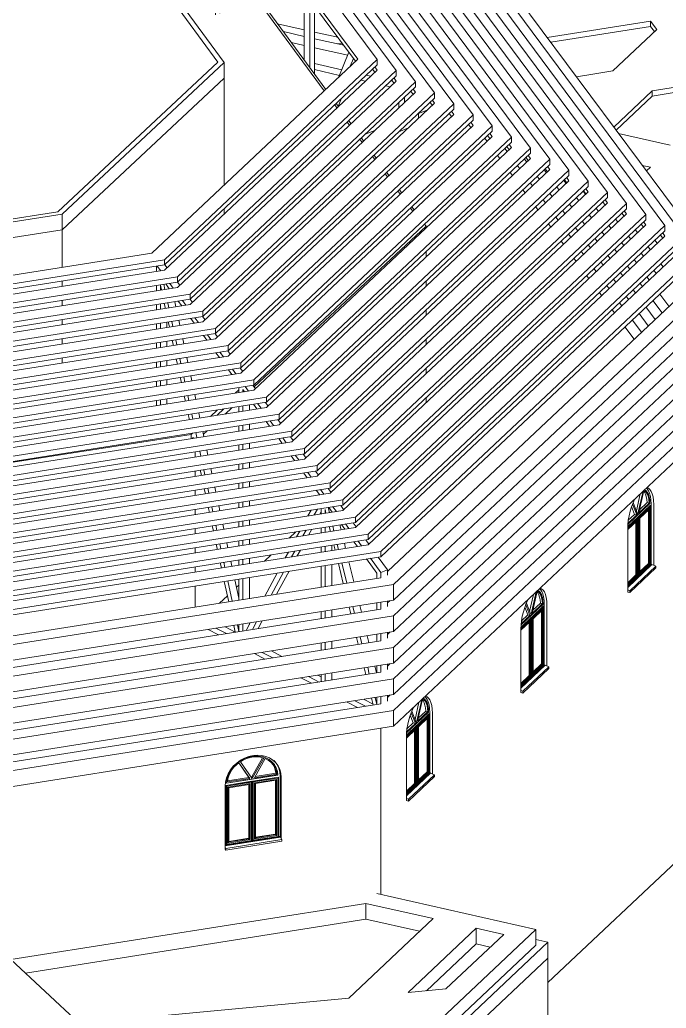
# Model space of a CAD drawing. Header units: millimetres. Extents: x -37866 to 44733, y -22737 to 33386.
# Drawn here: x 16990 to 27907, y 2570 to 19265 of the extents above; entities that cross this region are included whole.
import ezdxf

# ---------------------------------------------------------------- set-up
doc = ezdxf.new("R2010")
doc.units = ezdxf.units.MM
for name, color, linetype, lineweight in [('A-FLOR', 192, 'Continuous', 9), ('A-GENM', 13, 'Continuous', 9), ('A-GLAZ', 151, 'Continuous', 9), ('A-ROOF', 132, 'Continuous', 9), ('A-WALL', 113, 'Continuous', 9), ('I-WALL', 2, 'Continuous', 9)]:
    doc.layers.add(name, color=color, linetype=linetype, lineweight=lineweight)

# ---------------------------------------------------------------- blocks, each defined once
blk = doc.blocks.new('HOOR LIGHT - HOOR LIGHT-165948-_3D_')
at = {"layer": 'A-GENM'}
for p, q in [((28534, 15416), (24551, 20780)), ((28210, 15425), (22873, 10397)), ((23088, 10285), (28534, 15416)), ((28534, 15327), (23088, 10196)), ((22873, 10397), (11356, 8577)), ((11335, 8428), (23088, 10285)), ((23088, 10196), (11335, 8339)), ((23088, 10196), (23088, 10285))]:
    blk.add_line(p, q, dxfattribs=at)
blk = doc.blocks.new('HOOR LIGHT1 - HOOR LIGHT-166020-_3D_')
at = {"layer": 'A-GENM'}
for p, q in [((28210, 15603), (24308, 20858)), ((27885, 15612), (22658, 10687)), ((22873, 10575), (28210, 15603)), ((27847, 15576), (27808, 15628)), ((27847, 15664), (27885, 15612)), ((28210, 15514), (22873, 10486)), ((22658, 10687), (11376, 8904)), ((11356, 8755), (22873, 10575)), ((22873, 10486), (22873, 10575)), ((22873, 10486), (11356, 8666))]:
    blk.add_line(p, q, dxfattribs=at)
blk = doc.blocks.new('HOOR LIGHT2 - HOOR LIGHT-166050-_3D_')
at = {"layer": 'A-GENM'}
for p, q in [((27885, 15790), (24064, 20937)), ((27561, 15799), (22443, 10977)), ((22658, 10865), (27885, 15790)), ((27885, 15701), (22658, 10776)), ((27523, 15762), (27484, 15815)), ((27523, 15851), (27561, 15799)), ((27885, 15790), (27885, 15701)), ((11376, 9082), (22658, 10865)), ((22443, 10977), (11396, 9231)), ((22658, 10865), (22658, 10776)), ((22658, 10776), (11376, 8993))]:
    blk.add_line(p, q, dxfattribs=at)
blk = doc.blocks.new('HOOR LIGHT3 - HOOR LIGHT-166080-_3D_')
at = {"layer": 'A-GENM'}
for p, q in [((27561, 15976), (23821, 21015)), ((27199, 16038), (27237, 15986)), ((27237, 15986), (22229, 11267)), ((22443, 11154), (27561, 15976)), ((27561, 15888), (22443, 11066)), ((27199, 15949), (27160, 16001)), ((27561, 15976), (27561, 15888)), ((22229, 11267), (11417, 9558)), ((11396, 9408), (22443, 11154)), ((22443, 11066), (11396, 9320)), ((22443, 11154), (22443, 11066))]:
    blk.add_line(p, q, dxfattribs=at)
blk = doc.blocks.new('HOOR LIGHT4 - HOOR LIGHT-166110-_3D_')
at = {"layer": 'A-GENM'}
for p, q in [((27237, 16163), (23577, 21093)), ((26874, 16225), (26913, 16173)), ((26913, 16173), (22014, 11557)), ((22229, 11444), (27237, 16163)), ((27237, 16074), (22229, 11355)), ((26874, 16136), (26836, 16188)), ((27237, 16074), (27237, 16163)), ((22014, 11557), (11437, 9885)), ((11417, 9735), (22229, 11444)), ((22229, 11355), (11417, 9647)), ((22229, 11355), (22229, 11444))]:
    blk.add_line(p, q, dxfattribs=at)
blk = doc.blocks.new('HOOR LIGHT5 - HOOR LIGHT-166140-_3D_')
at = {"layer": 'A-GENM'}
for p, q in [((26913, 16350), (23334, 21172)), ((26550, 16323), (26512, 16375)), ((26550, 16412), (26589, 16359)), ((26589, 16359), (21799, 11846)), ((22014, 11734), (26913, 16350)), ((26913, 16261), (22014, 11645)), ((26913, 16261), (26913, 16350)), ((11437, 10062), (22014, 11734)), ((21799, 11846), (11457, 10212)), ((22014, 11645), (22014, 11734)), ((22014, 11645), (11437, 9974))]:
    blk.add_line(p, q, dxfattribs=at)
blk = doc.blocks.new('HOOR LIGHT6 - HOOR LIGHT-166170-_3D_')
at = {"layer": 'A-GENM'}
for p, q in [((26589, 16537), (23090, 21250)), ((26265, 16546), (21584, 12136)), ((21799, 12024), (26589, 16537)), ((26226, 16510), (26188, 16562)), ((26226, 16598), (26265, 16546)), ((26589, 16448), (26589, 16537)), ((26589, 16448), (21799, 11935)), ((11457, 10389), (21799, 12024)), ((21584, 12136), (11478, 10539)), ((21799, 11935), (21799, 12024)), ((21799, 11935), (11457, 10301))]:
    blk.add_line(p, q, dxfattribs=at)
blk = doc.blocks.new('HOOR LIGHT7 - HOOR LIGHT-166200-_3D_')
at = {"layer": 'A-GENM'}
for p, q in [((26265, 16724), (22846, 21328)), ((25941, 16733), (21369, 12426)), ((21584, 12314), (26265, 16724)), ((25902, 16697), (25863, 16749)), ((25902, 16785), (25941, 16733)), ((26265, 16635), (26265, 16724)), ((26265, 16635), (21584, 12225)), ((21369, 12426), (11498, 10866)), ((11478, 10716), (21584, 12314)), ((21584, 12225), (11478, 10628)), ((21584, 12225), (21584, 12314))]:
    blk.add_line(p, q, dxfattribs=at)
blk = doc.blocks.new('HOOR LIGHT8 - HOOR LIGHT-166230-_3D_')
at = {"layer": 'A-GENM'}
for p, q in [((25941, 16910), (22603, 21407)), ((25617, 16920), (21155, 12716)), ((21369, 12603), (25941, 16910)), ((25578, 16883), (25539, 16936)), ((25578, 16972), (25617, 16920)), ((25941, 16822), (25941, 16910)), ((25941, 16822), (21369, 12515)), ((21155, 12716), (11518, 11193)), ((11498, 11043), (21369, 12603)), ((21369, 12515), (21369, 12603)), ((21369, 12515), (11498, 10955))]:
    blk.add_line(p, q, dxfattribs=at)
blk = doc.blocks.new('HOOR LIGHT9 - HOOR LIGHT-166260-_3D_')
at = {"layer": 'A-GENM'}
for p, q in [((25617, 17097), (22359, 21485)), ((25293, 17107), (20940, 13006)), ((21155, 12893), (25617, 17097)), ((25254, 17070), (25215, 17122)), ((25254, 17159), (25293, 17107)), ((25617, 17009), (25617, 17097)), ((25617, 17009), (21155, 12805)), ((11518, 11370), (21155, 12893)), ((20940, 13006), (11539, 11520)), ((21155, 12805), (21155, 12893)), ((21155, 12805), (11518, 11282))]:
    blk.add_line(p, q, dxfattribs=at)
blk = doc.blocks.new('HOOR LIGHT10 - HOOR LIGHT-166290-_3D_')
at = {"layer": 'A-GENM'}
for p, q in [((25293, 17284), (22116, 21563)), ((24969, 17294), (20725, 13295)), ((20940, 13183), (25293, 17284)), ((24930, 17257), (24891, 17309)), ((24930, 17346), (24969, 17294)), ((25293, 17195), (25293, 17284)), ((25293, 17195), (20940, 13094)), ((20725, 13295), (11559, 11847)), ((11539, 11697), (20940, 13183)), ((20940, 13094), (11539, 11609)), ((20940, 13094), (20940, 13183))]:
    blk.add_line(p, q, dxfattribs=at)
blk = doc.blocks.new('HOOR LIGHT11 - HOOR LIGHT-166320-_3D_')
at = {"layer": 'A-GENM'}
for p, q in [((24969, 17471), (21872, 21642)), ((24606, 17533), (24645, 17480)), ((24645, 17480), (20510, 13585)), ((20725, 13473), (24969, 17471)), ((24969, 17382), (20725, 13384)), ((24606, 17444), (24567, 17496)), ((24969, 17382), (24969, 17471)), ((20510, 13585), (11579, 12174)), ((11559, 12024), (20725, 13473)), ((20725, 13384), (11559, 11935)), ((20725, 13384), (20725, 13473))]:
    blk.add_line(p, q, dxfattribs=at)
blk = doc.blocks.new('HOOR LIGHT12 - HOOR LIGHT-166350-_3D_')
at = {"layer": 'A-GENM'}
for p, q in [((24645, 17658), (21629, 21720)), ((24282, 17719), (24321, 17667)), ((24321, 17667), (20296, 13875)), ((20510, 13763), (24645, 17658)), ((24645, 17569), (20510, 13674)), ((24282, 17631), (24243, 17683)), ((24645, 17569), (24645, 17658)), ((20296, 13875), (11600, 12501)), ((11579, 12351), (20510, 13763)), ((20510, 13674), (20510, 13763)), ((20510, 13674), (11579, 12262))]:
    blk.add_line(p, q, dxfattribs=at)
blk = doc.blocks.new('HOOR LIGHT13 - HOOR LIGHT-166380-_3D_')
at = {"layer": 'A-GENM'}
for p, q in [((24321, 17845), (21385, 21798)), ((23958, 17817), (23919, 17870)), ((23958, 17906), (23996, 17854)), ((23996, 17854), (20081, 14165)), ((20296, 14052), (24321, 17845)), ((24321, 17756), (20296, 13964)), ((24321, 17756), (24321, 17845)), ((11600, 12678), (20296, 14052)), ((20081, 14165), (11620, 12828)), ((20296, 13964), (20296, 14052)), ((20296, 13964), (11600, 12589))]:
    blk.add_line(p, q, dxfattribs=at)
blk = doc.blocks.new('HOOR LIGHT14 - HOOR LIGHT-166410-_3D_')
at = {"layer": 'A-GENM'}
for p, q in [((23996, 18031), (21142, 21877)), ((23672, 18041), (19866, 14455)), ((20081, 14342), (23996, 18031)), ((23634, 18004), (23595, 18057)), ((23634, 18093), (23672, 18041)), ((23996, 18031), (23996, 17943)), ((23996, 17943), (20081, 14254)), ((19866, 14455), (11640, 13155)), ((11620, 13005), (20081, 14342)), ((20081, 14254), (11620, 12916)), ((20081, 14254), (20081, 14342))]:
    blk.add_line(p, q, dxfattribs=at)
blk = doc.blocks.new('HOOR LIGHT15 - HOOR LIGHT-166476-_3D_')
at = {"layer": 'A-GENM'}
for p, q in [((23672, 18218), (20898, 21955)), ((23348, 18228), (19651, 14744)), ((19866, 14632), (23672, 18218)), ((23310, 18191), (23271, 18243)), ((23310, 18280), (23348, 18228)), ((23672, 18130), (23672, 18218)), ((23672, 18130), (19866, 14543)), ((19651, 14744), (11661, 13482)), ((11640, 13332), (19866, 14632)), ((19866, 14543), (11640, 13243)), ((19866, 14543), (19866, 14632))]:
    blk.add_line(p, q, dxfattribs=at)
blk = doc.blocks.new('HOOR LIGHT16 - HOOR LIGHT-166506-_3D_')
at = {"layer": 'A-GENM'}
for p, q in [((23348, 18405), (20655, 22034)), ((23024, 18414), (19436, 15034)), ((19651, 14922), (23348, 18405)), ((22985, 18378), (22947, 18430)), ((22985, 18467), (23024, 18414)), ((23348, 18316), (23348, 18405)), ((23348, 18316), (19651, 14833)), ((19436, 15034), (11681, 13809)), ((11661, 13659), (19651, 14922)), ((19651, 14833), (19651, 14922)), ((19651, 14833), (11661, 13570))]:
    blk.add_line(p, q, dxfattribs=at)
blk = doc.blocks.new('HOOR LIGHT17 - HOOR LIGHT-166536-_3D_')
at = {"layer": 'A-GENM'}
for p, q in [((23024, 18592), (20411, 22112)), ((20167, 22013), (22700, 18601)), ((22661, 18565), (20167, 21924)), ((22700, 18601), (19222, 15324)), ((19436, 15212), (23024, 18592)), ((23024, 18503), (23024, 18592)), ((23024, 18503), (19436, 15123)), ((11681, 13986), (19436, 15212)), ((19222, 15324), (11701, 14136)), ((19436, 15123), (19436, 15212)), ((19436, 15123), (11681, 13897))]:
    blk.add_line(p, q, dxfattribs=at)
blk = doc.blocks.new('TRUESS - TRUESS-169564-_3D_')
at = {"layer": 'A-GENM'}
for p, q in [((19298, 15101), (19298, 15012)), ((19370, 15024), (19312, 15103)), ((19441, 15127), (19479, 15074)), ((19298, 14777), (19298, 14689)), ((19364, 14784), (19382, 14702)), ((19364, 14699), (19364, 14784)), ((19441, 14711), (19423, 14797)), ((19455, 14802), (19513, 14723)), ((19582, 14733), (19524, 14813)), ((19654, 14835), (19692, 14783)), ((19866, 14544), (19905, 14491)), ((19298, 14454), (19298, 14365)), ((19364, 14375), (19364, 14464)), ((19431, 14475), (19449, 14389)), ((19509, 14398), (19490, 14484)), ((19609, 14503), (19627, 14417)), ((19667, 14512), (19725, 14432)), ((19794, 14443), (19736, 14523)), ((19879, 14222), (19937, 14142)), ((20006, 14153), (19948, 14233)), ((20078, 14253), (20118, 14199)), ((19298, 14130), (19298, 14041)), ((19364, 14052), (19364, 14140)), ((19476, 14158), (19476, 14069)), ((19498, 14161), (19517, 14076)), ((19576, 14085), (19558, 14171)), ((19676, 14190), (19695, 14104)), ((19644, 13772), (19626, 13858)), ((19744, 13877), (19762, 13791)), ((20091, 13931), (20149, 13852)), ((20218, 13863), (20159, 13942)), ((20290, 13963), (20330, 13908)), ((19298, 13806), (19298, 13717)), ((19364, 13728), (19364, 13816)), ((19476, 13834), (19476, 13746)), ((19566, 13848), (19584, 13763)), ((19633, 13535), (19652, 13450)), ((19712, 13459), (19693, 13545)), ((19811, 13563), (19830, 13478)), ((20303, 13641), (20361, 13562)), ((20429, 13572), (20371, 13652)), ((20502, 13673), (20543, 13616)), ((19298, 13482), (19298, 13394)), ((19364, 13404), (19364, 13493)), ((19476, 13511), (19476, 13422)), ((20641, 13282), (20583, 13362)), ((20714, 13382), (20756, 13325)), ((19701, 13222), (19719, 13136)), ((19779, 13146), (19761, 13232)), ((19879, 13250), (19897, 13165)), ((20514, 13351), (20573, 13271)), ((19298, 13159), (19298, 13070)), ((19364, 13080), (19364, 13169)), ((19476, 13187), (19476, 13098)), ((20688, 13055), (20688, 12966)), ((20755, 13022), (20784, 12981)), ((20755, 12976), (20755, 13022)), ((20853, 12992), (20795, 13071)), ((20926, 13092), (20969, 13033)), ((19476, 12863), (19476, 12774)), ((19768, 12909), (19787, 12823)), ((19847, 12833), (19828, 12919)), ((19946, 12937), (19965, 12851)), ((19298, 12835), (19298, 12746)), ((19364, 12757), (19364, 12845)), ((20688, 12731), (20688, 12642)), ((20755, 12653), (20755, 12741)), ((20867, 12759), (20867, 12670)), ((20938, 12770), (20996, 12691)), ((21065, 12702), (21007, 12781)), ((21138, 12802), (21181, 12742)), ((19836, 12596), (19854, 12510)), ((19914, 12520), (19896, 12606)), ((20014, 12624), (20032, 12538)), ((20688, 12407), (20688, 12318)), ((20755, 12329), (20755, 12418)), ((20867, 12435), (20867, 12347)), ((21150, 12480), (21208, 12400)), ((21277, 12411), (21219, 12491)), ((21349, 12512), (21395, 12450)), ((19918, 12214), (19920, 12205)), ((19982, 12207), (19963, 12292)), ((20081, 12311), (20100, 12225)), ((21362, 12190), (21420, 12110)), ((21489, 12121), (21431, 12201)), ((21561, 12221), (21607, 12158)), ((20688, 12083), (20688, 11995)), ((20755, 12005), (20755, 12094)), ((20867, 12112), (20867, 12023)), ((20049, 11894), (20031, 11979)), ((20149, 11998), (20167, 11912)), ((21574, 11899), (21632, 11820)), ((21700, 11831), (21642, 11910)), ((21773, 11931), (21820, 11866)), ((20688, 11760), (20688, 11671)), ((20755, 11681), (20755, 11770)), ((20867, 11788), (20867, 11699)), ((20038, 11657), (20057, 11571)), ((20117, 11580), (20098, 11666)), ((20216, 11685), (20235, 11599)), ((21786, 11609), (21844, 11530)), ((21912, 11541), (21854, 11620)), ((21985, 11641), (22033, 11575)), ((20184, 11267), (20166, 11353)), ((20284, 11372), (20303, 11286)), ((20688, 11436), (20688, 11347)), ((20755, 11358), (20755, 11446)), ((20867, 11464), (20867, 11375)), ((20106, 11344), (20125, 11258)), ((21997, 11319), (22051, 11246)), ((22051, 11246), (22047, 11238)), ((22124, 11250), (22066, 11330)), ((22197, 11350), (22246, 11283)), ((20174, 11031), (20192, 10945)), ((20252, 10954), (20233, 11040)), ((20352, 11059), (20370, 10973)), ((20688, 11112), (20688, 11023)), ((20755, 11034), (20755, 11123)), ((20867, 11140), (20867, 11052)), ((22219, 10942), (22198, 11027)), ((22209, 11029), (22267, 10949)), ((22336, 10960), (22278, 11040)), ((22409, 11060), (22459, 10992)), ((21908, 10981), (21856, 10884)), ((21963, 10901), (22015, 10998)), ((22079, 10954), (22058, 10916)), ((22079, 11008), (22079, 10919)), ((22145, 10930), (22145, 10992)), ((22145, 10992), (22160, 10932)), ((20241, 10718), (20260, 10632)), ((20319, 10641), (20301, 10727)), ((20419, 10746), (20438, 10660)), ((20688, 10788), (20688, 10700)), ((20755, 10710), (20755, 10799)), ((20867, 10817), (20867, 10728)), ((22145, 10606), (22145, 10695)), ((22216, 10706), (22237, 10621)), ((22296, 10630), (22275, 10715)), ((22394, 10734), (22415, 10649)), ((22421, 10738), (22479, 10659)), ((22548, 10670), (22490, 10749)), ((22621, 10770), (22672, 10700)), ((21717, 10627), (21665, 10530)), ((21772, 10547), (21824, 10644)), ((21920, 10659), (21867, 10562)), ((22079, 10684), (22079, 10596)), ((20309, 10405), (20327, 10319)), ((20387, 10328), (20368, 10414)), ((20487, 10433), (20505, 10347)), ((20688, 10465), (20688, 10376)), ((20755, 10386), (20755, 10475)), ((20867, 10493), (20867, 10404)), ((22079, 10361), (22079, 10272)), ((22145, 10282), (22145, 10371)), ((22258, 10389), (22258, 10300)), ((22293, 10394), (22314, 10309)), ((22373, 10318), (22352, 10404)), ((22471, 10423), (22492, 10337)), ((22633, 10448), (22691, 10369)), ((22760, 10379), (22702, 10459)), ((22832, 10480), (22885, 10408)), ((21526, 10273), (21474, 10176)), ((21581, 10193), (21633, 10290)), ((21729, 10305), (21676, 10208)), ((23044, 10189), (23200, 9976)), ((20376, 10091), (20395, 10006)), ((20454, 10015), (20436, 10101)), ((20554, 10120), (20573, 10034)), ((20688, 10141), (20688, 10052)), ((20755, 10063), (20755, 10151)), ((20867, 10169), (20867, 10080)), ((22079, 10037), (22079, 9682)), ((22145, 9692), (22145, 10047)), ((22258, 10065), (22258, 9710)), ((22370, 10083), (22454, 9741)), ((22513, 9751), (22429, 10092)), ((22548, 10111), (22633, 9769)), ((22845, 10158), (23021, 9916)), ((23088, 9930), (22914, 10169)), ((21335, 9919), (21126, 9531)), ((21233, 9548), (21442, 9936)), ((21538, 9951), (21328, 9563)), ((23021, 9916), (23021, 9831)), ((23088, 9930), (23200, 9976)), ((23088, 9841), (23088, 9930)), ((23200, 9976), (23200, 9887)), ((20444, 9778), (20518, 9435)), ((20577, 9445), (20503, 9788)), ((20622, 9807), (20688, 9497)), ((20688, 9817), (20688, 9462)), ((20755, 9473), (20755, 9828)), ((20867, 9845), (20867, 9490)), ((22640, 9238), (22612, 9354)), ((22731, 9372), (22759, 9257)), ((23021, 9418), (23021, 9299)), ((23088, 9309), (23088, 9429)), ((23200, 9447), (23200, 9355)), ((22079, 9269), (22079, 9150)), ((22145, 9160), (22145, 9280)), ((22258, 9298), (22258, 9178)), ((22552, 9344), (22581, 9229)), ((20604, 9036), (20629, 8920)), ((20688, 8931), (20664, 9046)), ((20688, 9050), (20688, 8931)), ((20755, 8940), (20755, 9060)), ((20883, 9080), (20812, 8949)), ((20867, 9078), (20867, 9051)), ((20919, 8966), (20989, 9097)), ((21085, 9112), (21014, 8981)), ((20172, 8968), (20348, 8876)), ((20479, 8897), (20303, 8989)), ((20456, 9013), (20628, 8923)), ((22857, 8860), (22886, 8745)), ((23021, 8886), (23021, 8766)), ((23088, 8777), (23088, 8897)), ((23200, 8914), (23200, 8823)), ((22079, 8737), (22079, 8617)), ((22145, 8628), (22145, 8748)), ((22258, 8765), (22258, 8646)), ((22679, 8832), (22707, 8717)), ((22767, 8726), (22738, 8841)), ((20955, 8559), (21131, 8467)), ((21261, 8488), (21085, 8580)), ((21239, 8604), (21415, 8512)), ((22984, 8348), (23012, 8232)), ((23021, 8354), (23021, 8234)), ((23088, 8244), (23088, 8364)), ((23200, 8382), (23200, 8290)), ((22022, 8196), (22079, 8166)), ((22079, 8205), (22079, 8085)), ((22145, 8095), (22145, 8215)), ((22258, 8233), (22258, 8113)), ((22805, 8320), (22834, 8204)), ((22893, 8214), (22865, 8329)), ((21737, 8151), (21914, 8059)), ((22044, 8079), (21868, 8171)), ((23200, 7850), (23200, 7758)), ((22520, 7742), (22696, 7650)), ((22827, 7671), (22651, 7763)), ((22804, 7787), (22956, 7708)), ((22932, 7807), (22960, 7692)), ((23020, 7701), (22991, 7817)), ((23021, 7821), (23021, 7702)), ((23088, 7712), (23088, 7832))]:
    blk.add_line(p, q, dxfattribs=at)
blk = doc.blocks.new('TRUESS2 - TRUESS-173441-_3D_')
at = {"layer": 'A-GENM'}
for p, q in [((20196, 19401), (20196, 21886)), ((20293, 21755), (20293, 19348)), ((20369, 21578), (20984, 19620)), ((20369, 19378), (20369, 21578)), ((21104, 19522), (20485, 21497)), ((20886, 19672), (20369, 21320)), ((21794, 18583), (21794, 19734)), ((21891, 19603), (21891, 18451)), ((21967, 18347), (21967, 19500)), ((22379, 18299), (22549, 18716)), ((22626, 18613), (22572, 18480)), ((22369, 17800), (22425, 17939)), ((23391, 17776), (23391, 17865)), ((23488, 17956), (23488, 17868)), ((23722, 17683), (23882, 17746)), ((23722, 17596), (23722, 17684)), ((22823, 17330), (22985, 17393)), ((23393, 17374), (23555, 17438)), ((22819, 17237), (22790, 17226))]:
    blk.add_line(p, q, dxfattribs=at)
blk = doc.blocks.new('Family1 - Family1-218933-_3D_')
at = {"layer": 'A-GENM'}
for p, q in [((25898, 18966), (27644, 19242)), ((27644, 19242), (27747, 19102)), ((27644, 19153), (27644, 19242)), ((27644, 19153), (25957, 18886)), ((27747, 19102), (27006, 18403)), ((27709, 19066), (27644, 19153)), ((22437, 18868), (22362, 18856)), ((27006, 18403), (26633, 18342)), ((26633, 18342), (26391, 18302)), ((27022, 17452), (27668, 18062)), ((27668, 18062), (28427, 18187)), ((28427, 18098), (27668, 17973)), ((27668, 17973), (27668, 18062)), ((27668, 17973), (27060, 17400)), ((27975, 17145), (27103, 17342)), ((27502, 16806), (27639, 16775)), ((27639, 16775), (27572, 16711))]:
    blk.add_line(p, q, dxfattribs=at)
blk = doc.blocks.new('Family7 - Family7-230587-_3D_')
at = {"layer": 'A-GENM'}
for p, q in [((16841, 3391), (22835, 4341)), ((22835, 4341), (23971, 4085)), ((22835, 4075), (22835, 4341)), ((25703, 3902), (23018, 4507)), ((22835, 4075), (17085, 3163)), ((23971, 4085), (22546, 2740)), ((23743, 3870), (22835, 4075)), ((14541, -6635), (25703, 3902)), ((23547, 2834), (24698, 3921)), ((24698, 3921), (25163, 3816)), ((24698, 3921), (24698, 3655)), ((25703, 3635), (25703, 3902)), ((25163, 3816), (24187, 2895)), ((25703, 3635), (14541, -6901)), ((24698, 3655), (23860, 2864)), ((24935, 3601), (24698, 3655)), ((18000, 2311), (16841, 3391)), ((24187, 2895), (23547, 2834)), ((22546, 2740), (18000, 2311))]:
    blk.add_line(p, q, dxfattribs=at)
blk = doc.blocks.new('Arched _2_ - Arched _2_ 2-V68-_3D_')
at = {"layer": 'A-GLAZ'}
for p, q in [((13055, 5235), (13238, 5560)), ((13257, 5555), (13068, 5218)), ((13101, 5223), (13282, 5546)), ((13464, 5474), (13436, 5512)), ((13008, 5227), (12839, 5476)), ((12839, 5476), (13021, 5210)), ((13054, 5215), (12864, 5493)), ((13417, 5470), (13410, 5480)), ((13430, 5452), (13417, 5470)), ((12628, 5132), (13495, 5269)), ((13497, 5267), (12628, 5130)), ((13021, 5210), (12645, 5151)), ((12648, 5170), (13008, 5227)), ((13021, 5210), (13008, 5227)), ((13042, 5232), (13055, 5235)), ((13068, 5218), (13054, 5215)), ((13068, 5218), (13055, 5235)), ((13507, 5233), (13067, 5164)), ((13069, 5161), (13509, 5231)), ((13500, 5217), (13081, 5151)), ((13477, 5282), (13101, 5223)), ((13480, 5194), (13102, 5134)), ((13112, 5244), (13464, 5299)), ((13462, 5179), (13116, 5124)), ((13456, 5178), (13456, 4271)), ((13480, 5194), (13462, 5179)), ((13462, 4263), (13462, 5179)), ((13464, 5299), (13477, 5282)), ((13480, 4248), (13480, 5194)), ((13495, 5269), (13497, 5267)), ((13509, 5231), (13500, 5217)), ((13500, 5217), (13500, 4232)), ((13507, 5233), (13509, 5231)), ((13509, 5231), (13509, 4226)), ((13535, 5251), (13535, 4231)), ((13058, 5162), (12618, 5093)), ((12620, 5090), (12618, 5093)), ((12618, 5093), (12618, 4088)), ((12620, 5090), (13059, 5160)), ((12620, 4086), (12620, 5090)), ((12632, 5080), (12620, 5090)), ((13051, 5146), (12632, 5080)), ((12632, 4094), (12632, 5080)), ((13031, 5123), (12652, 5063)), ((12667, 5053), (12652, 5063)), ((12652, 5063), (12652, 4117)), ((13012, 5108), (12667, 5053)), ((12667, 5053), (12667, 4138)), ((13006, 5107), (13006, 4200)), ((13031, 5123), (13012, 5108)), ((13012, 4192), (13012, 5108)), ((13031, 4177), (13031, 5123)), ((13059, 5160), (13051, 5146)), ((13051, 5146), (13051, 4161)), ((13058, 5162), (13059, 5160)), ((13059, 5160), (13059, 4155)), ((13069, 5161), (13067, 5164)), ((13067, 5164), (13067, 4159)), ((13069, 4157), (13069, 5161)), ((13081, 5151), (13069, 5161)), ((13081, 4165), (13081, 5151)), ((13116, 5124), (13102, 5134)), ((13102, 5134), (13102, 4188)), ((13116, 5124), (13116, 4209)), ((13540, 4224), (12605, 4077)), ((13540, 4221), (12605, 4073)), ((13564, 4178), (12618, 4029)), ((12652, 4117), (13031, 4177)), ((13006, 4200), (12667, 4146)), ((12667, 4138), (13012, 4192)), ((13006, 4200), (13012, 4192)), ((13012, 4192), (13031, 4177)), ((13509, 4226), (13069, 4157)), ((13500, 4232), (13081, 4165)), ((13102, 4188), (13480, 4248)), ((13116, 4209), (13102, 4188)), ((13456, 4271), (13116, 4217)), ((13116, 4209), (13462, 4263)), ((13456, 4271), (13462, 4263)), ((13462, 4263), (13480, 4248)), ((13500, 4232), (13509, 4226)), ((13509, 4227), (13535, 4231)), ((13535, 4231), (13540, 4224)), ((13540, 4224), (13540, 4221)), ((13540, 4221), (13564, 4178)), ((13564, 4178), (13564, 4148)), ((12605, 4085), (12619, 4087)), ((12618, 4029), (12605, 4051)), ((12605, 4015), (12618, 3999)), ((13564, 4148), (12618, 3999)), ((12620, 4086), (12618, 4088)), ((12618, 3999), (12618, 4029)), ((13059, 4155), (12620, 4086)), ((12632, 4094), (12620, 4086)), ((13051, 4161), (12632, 4094)), ((12667, 4138), (12652, 4117)), ((13051, 4161), (13059, 4155)), ((13059, 4156), (13068, 4158)), ((13069, 4157), (13067, 4159)), ((13081, 4165), (13069, 4157))]:
    blk.add_line(p, q, dxfattribs=at)
for points in [[(12628, 5130, 0), (12637, 5196, 0), (12657, 5261, 0), (12688, 5324, 0), (12727, 5384, 0), (12776, 5438, 0), (12832, 5486, 0), (12893, 5525, 0), (12959, 5556, 0), (13028, 5577, 0), (13097, 5588, 0), (13166, 5589, 0), (13231, 5579, 0), (13293, 5559, 0), (13349, 5529, 0), (13397, 5490, 0), (13437, 5443, 0), (13467, 5389, 0), (13488, 5330, 0), (13497, 5267, 0)], [(13257, 5555, 0), (13204, 5569, 0), (13148, 5576, 0), (13090, 5574, 0), (13031, 5565, 0), (12974, 5548, 0), (12917, 5524, 0), (12864, 5493, 0)], [(13477, 5282, 0), (13466, 5339, 0), (13445, 5393, 0), (13416, 5441, 0), (13378, 5484, 0), (13333, 5519, 0), (13282, 5546, 0)], [(12839, 5476, 0), (12795, 5439, 0), (12755, 5398, 0), (12721, 5353, 0), (12692, 5305, 0), (12669, 5254, 0), (12653, 5203, 0), (12645, 5151, 0)], [(13464, 5299, 0), (13453, 5356, 0), (13433, 5410, 0), (13409, 5450, 0)], [(13495, 5269, 0), (13486, 5332, 0), (13466, 5391, 0), (13436, 5444, 0)], [(13535, 5251, 0), (13530, 5319, 0), (13512, 5384, 0), (13484, 5444, 0)]]:
    blk.add_polyline3d(points, dxfattribs=at)
blk = doc.blocks.new('Arched _2_ - Arched _2_ 2-V70-_3D_')
at = {"layer": 'A-GLAZ'}
for p, q in [((23665, 7446), (23731, 7737)), ((23778, 7781), (23692, 7401)), ((23707, 7416), (23792, 7790)), ((23522, 7225), (23891, 7573)), ((23895, 7572), (23522, 7220)), ((23635, 7389), (23584, 7520)), ((23599, 7561), (23670, 7381)), ((23685, 7395), (23610, 7588)), ((23900, 7541), (23695, 7348)), ((23701, 7347), (23905, 7539)), ((23882, 7581), (23707, 7416)), ((23906, 7524), (23710, 7340)), ((23719, 7468), (23847, 7588)), ((23847, 7588), (23882, 7581)), ((23891, 7573), (23895, 7572)), ((23900, 7541), (23905, 7539)), ((23905, 7539), (23906, 7524)), ((23906, 7524), (23906, 6539)), ((23913, 7566), (23913, 6547)), ((23670, 7381), (23524, 7243)), ((23529, 7289), (23635, 7389)), ((23670, 7381), (23635, 7389)), ((23692, 7401), (23682, 7404)), ((23692, 7401), (23685, 7395)), ((23701, 7347), (23695, 7348)), ((23695, 7348), (23695, 7343)), ((23701, 6342), (23701, 7347)), ((23710, 7340), (23701, 7347)), ((23896, 7496), (23720, 7330)), ((23883, 7474), (23723, 7323)), ((23867, 7459), (23867, 6562)), ((23896, 7496), (23883, 7474)), ((23883, 6559), (23883, 7474)), ((23896, 6549), (23896, 7496)), ((23687, 7299), (23518, 7140)), ((23674, 7277), (23518, 7131)), ((23519, 7176), (23696, 7343)), ((23697, 7327), (23519, 7160)), ((23691, 7344), (23520, 7182)), ((23658, 7262), (23658, 6366)), ((23687, 7299), (23674, 7277)), ((23674, 6362), (23674, 7277)), ((23687, 6352), (23687, 7299)), ((23691, 7344), (23696, 7343)), ((23696, 7343), (23697, 7327)), ((23697, 7327), (23697, 6342)), ((23710, 6355), (23710, 7340)), ((23723, 7323), (23720, 7330)), ((23720, 7330), (23720, 6384)), ((23723, 7323), (23723, 6407)), ((23927, 6543), (23518, 6158)), ((23927, 6540), (23518, 6155)), ((23992, 6514), (23552, 6100)), ((23905, 6535), (23701, 6342)), ((23906, 6539), (23710, 6355)), ((23720, 6384), (23896, 6549)), ((23867, 6562), (23723, 6426)), ((23723, 6407), (23883, 6559)), ((23867, 6562), (23883, 6559)), ((23883, 6559), (23896, 6549)), ((23906, 6539), (23905, 6535)), ((23906, 6540), (23913, 6547)), ((23913, 6547), (23927, 6543)), ((23927, 6543), (23927, 6540)), ((23927, 6540), (23992, 6514)), ((23992, 6514), (23992, 6484)), ((23658, 6366), (23518, 6234)), ((23518, 6215), (23674, 6362)), ((23518, 6193), (23687, 6352)), ((23992, 6484), (23552, 6070)), ((23658, 6366), (23674, 6362)), ((23674, 6362), (23687, 6352)), ((23710, 6355), (23701, 6342)), ((23723, 6407), (23720, 6384)), ((23697, 6342), (23518, 6174)), ((23696, 6338), (23518, 6171)), ((23697, 6342), (23696, 6338)), ((23701, 6342), (23697, 6343)), ((23552, 6100), (23518, 6113)), ((23518, 6077), (23552, 6070)), ((23552, 6070), (23552, 6100))]:
    blk.add_line(p, q, dxfattribs=at)
for points in [[(23847, 7588, 0), (23842, 7643, 0), (23833, 7690, 0), (23819, 7730, 0), (23801, 7762, 0), (23789, 7777, 0)], [(23882, 7581, 0), (23877, 7635, 0), (23868, 7682, 0), (23854, 7723, 0), (23836, 7754, 0), (23815, 7777, 0), (23792, 7790, 0)], [(23891, 7573, 0), (23886, 7633, 0), (23877, 7687, 0), (23863, 7732, 0), (23844, 7767, 0), (23822, 7793, 0), (23802, 7805, 0)], [(23803, 7805, 0), (23826, 7792, 0), (23849, 7766, 0), (23867, 7731, 0), (23882, 7685, 0), (23891, 7632, 0), (23895, 7572, 0)], [(23913, 7566, 0), (23910, 7633, 0), (23902, 7693, 0), (23889, 7745, 0), (23871, 7787, 0), (23849, 7819, 0), (23832, 7834, 0)]]:
    blk.add_polyline3d(points, dxfattribs=at)
blk = doc.blocks.new('POLYGON HOORNO1 - POLYGON HOORNO-266158-_3D_')
at = {"layer": 'A-ROOF'}
for p, q in [((21794, 18984), (21441, 19064)), ((21576, 18879), (21794, 18830)), ((22462, 18833), (21967, 18945)), ((21967, 18791), (22528, 18664)), ((22429, 18421), (21967, 18525)), ((22914, 18311), (22838, 18328)), ((23282, 18228), (23260, 18233)), ((25221, 17039), (25182, 17091)), ((25513, 16911), (25552, 16859)), ((25436, 16749), (25397, 16802)), ((25728, 16622), (25767, 16569)), ((25651, 16460), (25612, 16512)), ((25866, 16170), (25827, 16222)), ((25943, 16332), (25982, 16280)), ((26158, 16042), (26197, 15990)), ((26081, 15881), (26042, 15933)), ((26373, 15753), (26412, 15701)), ((26296, 15591), (26257, 15643)), ((26588, 15463), (26627, 15411)), ((26511, 15301), (26472, 15354)), ((26726, 15012), (26687, 15064)), ((26803, 15174), (26842, 15121)), ((27018, 14884), (27057, 14832)), ((26941, 14722), (26902, 14774)), ((27233, 14594), (27272, 14542)), ((27156, 14433), (27117, 14485)), ((27487, 13986), (27332, 14195)), ((27448, 14305), (27603, 14096)), ((23302, 7600), (28858, 12834)), ((28858, 12567), (23302, 7334)), ((23241, 7856), (23200, 7818)), ((23088, 7712), (11335, 5855)), ((11315, 5705), (23302, 7600)), ((23302, 7334), (23302, 7600)), ((23302, 7334), (11315, 5439))]:
    blk.add_line(p, q, dxfattribs=at)
blk = doc.blocks.new('POLYGON HOORNO2 - POLYGON HOORNO-266412-_3D_')
at = {"layer": 'A-ROOF'}
for p, q in [((21794, 19096), (21342, 19198)), ((22362, 18968), (21967, 19057)), ((25883, 16679), (25845, 16731)), ((26176, 16551), (26215, 16499)), ((26098, 16389), (26060, 16441)), ((26391, 16261), (26430, 16209)), ((26313, 16100), (26275, 16152)), ((26528, 15810), (26490, 15862)), ((26606, 15972), (26645, 15920)), ((26743, 15520), (26705, 15573)), ((26821, 15682), (26860, 15630)), ((27036, 15393), (27075, 15340)), ((26958, 15231), (26920, 15283)), ((27251, 15103), (27290, 15051)), ((27173, 14941), (27135, 14993)), ((27388, 14652), (27350, 14704)), ((27466, 14813), (27505, 14761)), ((27720, 14205), (27565, 14414)), ((27681, 14524), (27836, 14315)), ((23302, 8132), (28858, 13366)), ((28858, 13100), (23302, 7866)), ((23241, 8388), (23200, 8350)), ((23088, 8244), (11335, 6387)), ((11315, 6237), (23302, 8132)), ((23302, 7866), (23302, 8132)), ((23302, 7866), (11315, 5971))]:
    blk.add_line(p, q, dxfattribs=at)
blk = doc.blocks.new('POLYGON HOORNO3 - POLYGON HOORNO-266474-_3D_')
at = {"layer": 'A-ROOF'}
for p, q in [((26546, 16319), (26507, 16371)), ((26761, 16029), (26722, 16081)), ((27053, 15901), (27092, 15849)), ((26976, 15740), (26937, 15792)), ((27268, 15612), (27307, 15560)), ((27191, 15450), (27152, 15502)), ((27406, 15160), (27367, 15213)), ((27483, 15322), (27522, 15270)), ((27698, 15033), (27737, 14980)), ((27621, 14871), (27582, 14923)), ((27952, 14425), (27797, 14633)), ((23302, 8664), (28858, 13898)), ((28858, 13632), (23302, 8398)), ((23241, 8921), (23200, 8883)), ((23088, 8777), (11335, 6919)), ((11315, 6770), (23302, 8664)), ((23302, 8398), (23302, 8664)), ((23302, 8398), (11315, 6504))]:
    blk.add_line(p, q, dxfattribs=at)
blk = doc.blocks.new('POLYGON HOORNO4 - POLYGON HOORNO-266536-_3D_')
at = {"layer": 'A-ROOF'}
for p, q in [((27424, 15669), (27385, 15721)), ((27716, 15541), (27755, 15489)), ((27639, 15379), (27600, 15432)), ((27854, 15090), (27815, 15142)), ((23302, 9197), (28858, 14431)), ((28858, 14164), (23302, 8931)), ((23241, 9453), (23200, 9415)), ((11315, 7302), (23302, 9197)), ((23088, 9309), (11335, 7452)), ((23302, 8931), (23302, 9197)), ((23302, 8931), (11315, 7036))]:
    blk.add_line(p, q, dxfattribs=at)
blk = doc.blocks.new('POLYGON HOORNO5 - POLYGON HOORNO-266598-_3D_')
at = {"layer": 'A-ROOF'}
for p, q in [((28534, 14972), (23200, 9947)), ((23302, 9729), (28858, 14963)), ((28858, 14697), (23302, 9463)), ((11315, 7834), (23302, 9729)), ((23088, 9841), (11335, 7984)), ((23302, 9463), (23302, 9729)), ((23302, 9463), (11315, 7568))]:
    blk.add_line(p, q, dxfattribs=at)

msp = doc.modelspace()

# ---------------------------------------------------------------- linework, layer by layer
at = {"layer": 'A-FLOR'}
for p, q in [((20443, 18544), (18457, 21248)), ((22133, 18067), (20990, 19622)), ((17703, 15983), (20443, 18544)), ((20443, 18278), (17703, 15717)), ((22346, 17776), (22308, 17828)), ((22560, 17485), (22521, 17537)), ((22773, 17194), (22735, 17246)), ((22987, 16903), (22949, 16955)), ((23201, 16612), (23162, 16664)), ((23414, 16321), (23376, 16374)), ((23628, 16030), (23589, 16083)), ((11841, 15067), (17703, 15983)), ((17703, 15717), (11841, 14801)), ((20626, 12956), (20688, 13014)), ((20209, 12566), (20324, 12673)), ((11648, 10974), (19883, 12262)), ((19883, 12262), (19906, 12283)), ((19883, 12262), (19883, 12191)), ((28534, 5479), (25908, 3006)), ((24447, 2306), (25908, 3683)), ((25908, 3683), (25703, 3729)), ((25908, 3683), (25908, 3417))]:
    msp.add_line(p, q, dxfattribs=at)
at = {"layer": 'A-WALL'}
for p, q in [((21967, 18525), (22429, 18421)), ((22390, 18326), (21967, 18422)), ((22826, 18228), (22750, 18245)), ((22838, 18328), (22914, 18311)), ((23260, 18233), (23282, 18228)), ((23248, 18133), (23172, 18150)), ((24881, 17211), (24843, 17264)), ((25182, 17091), (25221, 17039)), ((25096, 16922), (25058, 16974)), ((25397, 16802), (25436, 16749)), ((25311, 16632), (25273, 16684)), ((25526, 16343), (25488, 16395)), ((25612, 16512), (25651, 16460)), ((25827, 16222), (25866, 16170)), ((25741, 16053), (25703, 16105)), ((26042, 15933), (26081, 15881)), ((25956, 15763), (25918, 15816)), ((26257, 15643), (26296, 15591)), ((26171, 15474), (26133, 15526)), ((26386, 15184), (26348, 15236)), ((26472, 15354), (26511, 15301)), ((26687, 15064), (26726, 15012)), ((26601, 14895), (26563, 14947)), ((26902, 14774), (26941, 14722)), ((26816, 14605), (26778, 14657)), ((27031, 14315), (26993, 14368)), ((27117, 14485), (27156, 14433)), ((27332, 14195), (27487, 13986)), ((27363, 13869), (27208, 14078)), ((27696, 11078), (27696, 10050)), ((27257, 9599), (27257, 10664)), ((25893, 9379), (25893, 8351)), ((25453, 7900), (25453, 8965)), ((23958, 7556), (23958, 6527)), ((23088, 4491), (23088, 7300)), ((23518, 6077), (23518, 7142)), ((21404, 6470), (21404, 5441)), ((20458, 5256), (20458, 6321)), ((25908, 3417), (24447, 2040)), ((25908, 3417), (25908, -221))]:
    msp.add_line(p, q, dxfattribs=at)
for points in [[(27576, 11360, 0), (27606, 11352, 0), (27632, 11331, 0), (27654, 11299, 0), (27672, 11257, 0), (27686, 11205, 0), (27694, 11145, 0), (27696, 11078, 0)], [(27257, 10664, 0), (27259, 10736, 0), (27267, 10811, 0), (27281, 10888, 0), (27299, 10964, 0), (27321, 11038, 0), (27347, 11108, 0), (27376, 11172, 0)], [(25773, 9661, 0), (25803, 9653, 0), (25829, 9632, 0), (25851, 9601, 0), (25869, 9558, 0), (25882, 9506, 0), (25890, 9446, 0), (25893, 9379, 0)], [(25453, 8965, 0), (25456, 9037, 0), (25464, 9112, 0), (25477, 9189, 0), (25495, 9265, 0), (25518, 9339, 0), (25544, 9409, 0), (25573, 9473, 0)], [(23838, 7838, 0), (23867, 7830, 0), (23894, 7809, 0), (23916, 7777, 0), (23934, 7735, 0), (23947, 7683, 0), (23955, 7623, 0), (23958, 7556, 0)], [(23518, 7142, 0), (23521, 7214, 0), (23529, 7289, 0), (23542, 7366, 0), (23560, 7442, 0), (23583, 7516, 0), (23609, 7586, 0), (23638, 7650, 0)], [(20458, 6321, 0), (20463, 6391, 0), (20481, 6461, 0), (20509, 6530, 0), (20548, 6596, 0), (20596, 6656, 0), (20653, 6710, 0), (20716, 6757, 0), (20784, 6794, 0), (20857, 6822, 0), (20931, 6839, 0), (21005, 6845, 0), (21077, 6840, 0), (21145, 6824, 0), (21209, 6798, 0), (21265, 6762, 0), (21313, 6716, 0), (21352, 6663, 0), (21381, 6603, 0), (21398, 6538, 0), (21404, 6470, 0)]]:
    msp.add_polyline3d(points, dxfattribs=at)
at = {"layer": 'I-WALL'}
for p, q in [((20335, 18547), (18376, 21215)), ((21072, 19566), (22156, 18089)), ((17632, 16021), (20335, 18547)), ((20443, 18544), (20443, 16475)), ((22332, 17851), (22370, 17798)), ((22545, 17560), (22584, 17507)), ((22759, 17269), (22797, 17216)), ((22972, 16978), (23011, 16925)), ((23186, 16687), (23225, 16635)), ((23400, 16396), (23438, 16344)), ((20443, 16072), (20443, 15983)), ((23613, 16105), (23652, 16053)), ((11848, 15117), (17632, 16021)), ((17703, 15983), (17703, 15084)), ((23854, 15778), (20947, 13063)), ((23854, 15778), (23827, 15814)), ((23854, 15751), (23854, 15778)), ((23854, 15259), (23854, 15347)), ((17703, 14849), (17703, 14760)), ((23854, 14766), (23854, 14855)), ((17703, 14525), (17703, 14437)), ((23854, 14274), (23854, 14363)), ((17703, 14202), (17703, 14113)), ((17703, 13878), (17703, 13789)), ((23854, 13782), (23854, 13871)), ((17703, 13554), (17703, 13465)), ((23854, 13290), (23854, 13379)), ((23854, 12798), (23854, 12886)), ((20324, 12584), (20438, 12691)), ((20572, 12712), (20458, 12606)), ((19906, 12195), (19920, 12207)), ((20155, 12323), (20092, 12264)), ((19954, 11879), (19954, 11967)), ((19954, 11555), (19954, 11644)), ((19954, 11231), (19954, 11320)), ((19954, 10907), (19954, 10996)), ((19954, 10584), (19954, 10672)), ((21539, 10510), (21653, 10617)), ((19954, 10260), (19954, 10349)), ((21122, 10121), (21236, 10227)), ((19954, 9936), (19954, 10025)), ((19954, 9346), (19954, 9701)), ((20649, 9679), (20688, 9716)), ((20362, 9411), (20496, 9536))]:
    msp.add_line(p, q, dxfattribs=at)

# ---------------------------------------------------------------- block references
at = {"layer": 'A-GENM'}
for name in ['Family1 - Family1-218933-_3D_', 'HOOR LIGHT17 - HOOR LIGHT-166536-_3D_', 'HOOR LIGHT16 - HOOR LIGHT-166506-_3D_', 'HOOR LIGHT12 - HOOR LIGHT-166350-_3D_', 'HOOR LIGHT13 - HOOR LIGHT-166380-_3D_', 'HOOR LIGHT14 - HOOR LIGHT-166410-_3D_', 'HOOR LIGHT15 - HOOR LIGHT-166476-_3D_', 'HOOR LIGHT6 - HOOR LIGHT-166170-_3D_', 'HOOR LIGHT7 - HOOR LIGHT-166200-_3D_', 'HOOR LIGHT8 - HOOR LIGHT-166230-_3D_', 'HOOR LIGHT9 - HOOR LIGHT-166260-_3D_', 'HOOR LIGHT10 - HOOR LIGHT-166290-_3D_', 'HOOR LIGHT11 - HOOR LIGHT-166320-_3D_', 'HOOR LIGHT - HOOR LIGHT-165948-_3D_', 'HOOR LIGHT1 - HOOR LIGHT-166020-_3D_', 'HOOR LIGHT2 - HOOR LIGHT-166050-_3D_', 'HOOR LIGHT3 - HOOR LIGHT-166080-_3D_', 'HOOR LIGHT4 - HOOR LIGHT-166110-_3D_', 'HOOR LIGHT5 - HOOR LIGHT-166140-_3D_', 'TRUESS2 - TRUESS-173441-_3D_', 'TRUESS - TRUESS-169564-_3D_', 'Family7 - Family7-230587-_3D_']:
    msp.add_blockref(name, (0, 0), dxfattribs=at)
at = {"layer": 'A-GLAZ'}
for name, p in [('Arched _2_ - Arched _2_ 2-V70-_3D_', (3738, 3522)), ('Arched _2_ - Arched _2_ 2-V70-_3D_', (1935, 1823)), ('Arched _2_ - Arched _2_ 2-V70-_3D_', (0, 0)), ('Arched _2_ - Arched _2_ 2-V68-_3D_', (7852, 1241))]:
    msp.add_blockref(name, p, dxfattribs=at)
at = {"layer": 'A-ROOF'}
for name in ['POLYGON HOORNO5 - POLYGON HOORNO-266598-_3D_', 'POLYGON HOORNO4 - POLYGON HOORNO-266536-_3D_', 'POLYGON HOORNO3 - POLYGON HOORNO-266474-_3D_', 'POLYGON HOORNO2 - POLYGON HOORNO-266412-_3D_', 'POLYGON HOORNO1 - POLYGON HOORNO-266158-_3D_']:
    msp.add_blockref(name, (0, 0), dxfattribs=at)

doc.saveas('drawing.dxf')
